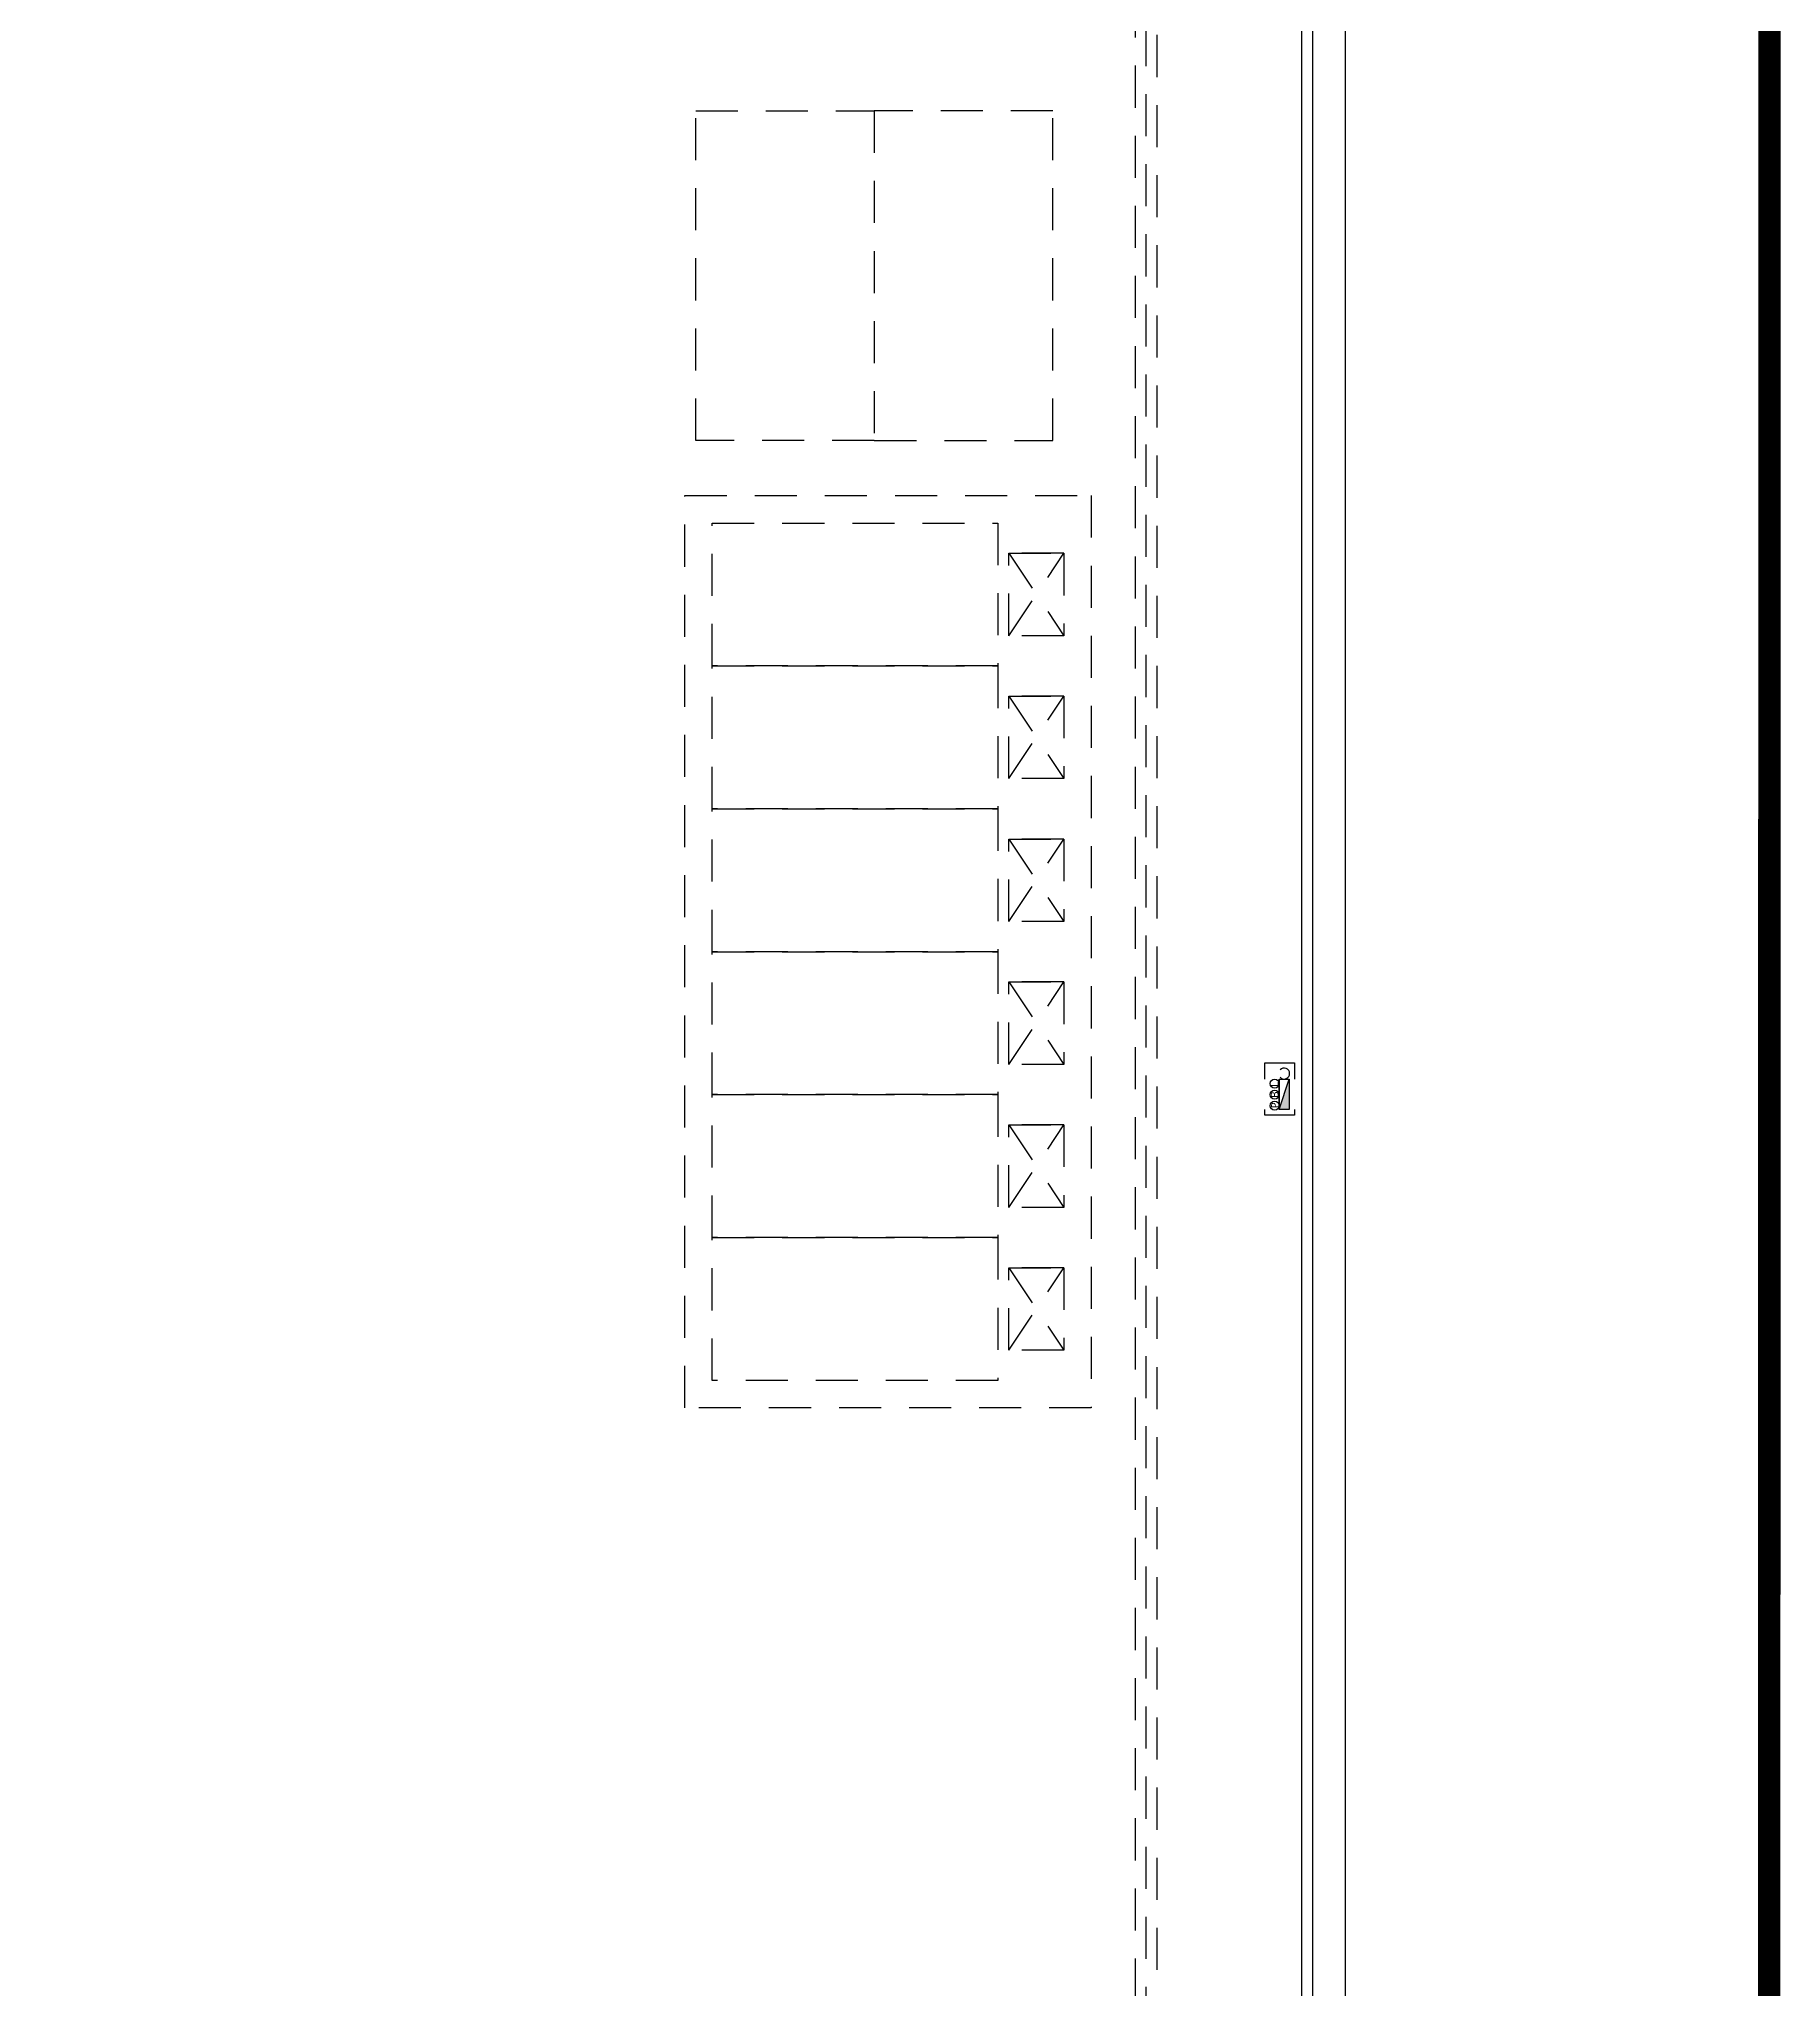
# Model space of a CAD drawing. Header units: millimetres. Extents: x 3775 to 244986, y 1861 to 55808.
# Drawn here: x 79351 to 80179, y 23400 to 24327 of the extents above; entities that cross this region are included whole.
import ezdxf
from ezdxf.enums import TextEntityAlignment as Align

# ---------------------------------------------------------------- set-up
doc = ezdxf.new("R2010")
doc.units = ezdxf.units.MM
doc.header["$LTSCALE"] = 100
doc.header["$MEASUREMENT"] = 0
doc.linetypes.add('-HID', pattern=[2.5, 1.5, -1])
doc.linetypes.add('HIDDEN', pattern=[2, 1, -1])
doc.layers.get('0').update_dxf_attribs({"linetype": 'CONTINUOUS'})
for name, color, linetype in [('ELE2', 3, 'CONTINUOUS'), ('ELE9', 9, 'CONTINUOUS'), ('ETC', 9, 'CONTINUOUS'), ('FAC', 6, 'CONTINUOUS'), ('IHC', 3, 'CONTINUOUS'), ('LAND-2', 4, 'CONTINUOUS'), ('LAND-3', 9, 'CONTINUOUS'), ('트렌치', 9, 'CONTINUOUS')]:
    doc.layers.add(name, color=color, linetype=linetype)
doc.styles.add('MAP_맑은고딕', font='malgun_0.ttf')

# ---------------------------------------------------------------- blocks, each defined once
blk = doc.blocks.new('소화전(H)')
at = {"layer": 'IHC'}
h = blk.add_hatch(color=3, dxfattribs=at)
h.dxf.hatch_style = 1
h.paths.add_polyline_path([(-2.78, 0), (2.78, -1.8), (2.78, 0)])
at = {"linetype": 'HIDDEN', "ltscale": 0.2}
for points in [[(-2.78, -4.44), (-5.75, -4.44), (-5.75, 1), (-2.78, 1)], [(2.78, 1), (3.78, 1), (3.78, -4.44), (2.78, -4.44)]]:
    blk.add_lwpolyline(points, dxfattribs=at)
at = {"layer": 'IHC', "color": 3}
for p, q in [((2.78, -1.8), (-2.78, 0)), ((-2.78, -1.8), (2.78, -1.8))]:
    blk.add_line(p, q, dxfattribs=at)
blk.add_lwpolyline([(2.78, -1.8), (-2.78, -1.8), (-2.78, 0), (2.78, 0)], close=True, dxfattribs=at)
for centre in [(-1.95, -2.63), (0.05, -2.63), (2.08, -2.63)]:
    blk.add_circle(centre, 0.83, dxfattribs=at)
blk.add_arc((-3.78, -0.9), 1, 313.176, 226.824, dxfattribs=at)
at = {"layer": 'IHC', "color": 2, "style": 'MAP_맑은고딕'}
for s, p in [('L', (-1.84, -2.62)), ('B', (0.06, -2.62)), ('P', (2, -2.58))]:
    blk.add_text(s, height=1.38, rotation=180, dxfattribs=at).set_placement(p, align=Align.MIDDLE_CENTER)
blk = doc.blocks.new('A$C5041cb64')
at = {"xscale": 100, "yscale": 100, "zscale": 100, "rotation": 270}
blk.add_blockref('소화전(H)', (-303358, 103828), dxfattribs=at)
blk = doc.blocks.new('KEY PLAN_계단실G')
at = {"layer": 'ELE2', "color": 253, "ltscale": 0.1}
blk.add_lwpolyline([(-151.41, -294.98), (-163.17, -294.98), (-163.17, -1936.48), (-151.41, -1936.48), (-151.41, -294.98)], dxfattribs=at)
at = {"layer": 'ELE9', "color": 253, "linetype": '-HID', "ltscale": 0.1}
for points in [[(-383.18, -1082.9), (-319.48, -1082.9), (-319.48, -1200.5), (-383.18, -1200.5)], [(-319.48, -1200.5), (-255.78, -1200.5), (-255.78, -1082.9), (-319.48, -1082.9)], [(-377.3, -1280.86), (-377.3, -1229.9), (-275.38, -1229.9), (-275.38, -1280.86)], [(-377.3, -1331.82), (-377.3, -1280.86), (-275.38, -1280.86), (-275.38, -1331.82)], [(-377.3, -1382.78), (-377.3, -1331.82), (-275.38, -1331.82), (-275.38, -1382.78)], [(-377.3, -1433.74), (-377.3, -1382.78), (-275.38, -1382.78), (-275.38, -1433.74)], [(-377.3, -1484.7), (-377.3, -1433.74), (-275.38, -1433.74), (-275.38, -1484.7)], [(-377.3, -1535.66), (-377.3, -1484.7), (-275.38, -1484.7), (-275.38, -1535.66)]]:
    blk.add_lwpolyline(points, close=True, dxfattribs=at)
at = {"layer": 'ETC', "color": 253, "linetype": '-HID', "ltscale": 0.1}
blk.add_lwpolyline([(-387.1, -1545.46), (-387.1, -1220.1), (-242.06, -1220.1), (-242.06, -1545.46)], close=True, dxfattribs=at)
at = {"layer": 'FAC', "color": 253, "linetype": '-HID', "ltscale": 0.1}
for points in [[(-271.46, -1270.08), (-271.46, -1240.68), (-251.86, -1240.68), (-251.86, -1270.08), (-271.46, -1270.08), (-251.86, -1240.68), (-271.46, -1240.68), (-251.86, -1270.08)], [(-271.46, -1321.04), (-271.46, -1291.64), (-251.86, -1291.64), (-251.86, -1321.04), (-271.46, -1321.04), (-251.86, -1291.64), (-271.46, -1291.64), (-251.86, -1321.04)], [(-271.46, -1372), (-271.46, -1342.6), (-251.86, -1342.6), (-251.86, -1372), (-271.46, -1372), (-251.86, -1342.6), (-271.46, -1342.6), (-251.86, -1372)], [(-271.46, -1422.96), (-271.46, -1393.56), (-251.86, -1393.56), (-251.86, -1422.96), (-271.46, -1422.96), (-251.86, -1393.56), (-271.46, -1393.56), (-251.86, -1422.96)], [(-271.46, -1473.92), (-271.46, -1444.52), (-251.86, -1444.52), (-251.86, -1473.92), (-271.46, -1473.92), (-251.86, -1444.52), (-271.46, -1444.52), (-251.86, -1473.92)], [(-271.46, -1524.88), (-271.46, -1495.48), (-251.86, -1495.48), (-251.86, -1524.88), (-271.46, -1524.88), (-251.86, -1495.48), (-271.46, -1495.48), (-251.86, -1524.88)]]:
    blk.add_lwpolyline(points, dxfattribs=at)
at = {"layer": 'LAND-2', "color": 253, "linetype": '-HID', "ltscale": 0.1}
for points in [[(-3609.34, -1770.86), (-884.94, -1770.86), (-884.94, -2089.36), (-469.42, -2089.36), (-469.42, -1770.86), (-218.54, -1770.86), (-218.54, -933.94), (-243.53, -933.94)], [(-881.02, -1766.94), (-881.02, -2085.44), (-473.34, -2085.44), (-473.34, -1766.94), (-222.46, -1766.94), (-222.46, -937.86), (-243.53, -937.86)]]:
    blk.add_lwpolyline(points, dxfattribs=at)
at = {"layer": 'LAND-3', "color": 1, "ltscale": 0.1, "const_width": 8}
blk.add_lwpolyline([(-4087.27, -2401.89), (-0.28, -2401.89), (0, 0), (-2016.7, -0.2)], dxfattribs=at)
at = {"layer": '트렌치', "color": 253, "ltscale": 0.1}
blk.add_lwpolyline([(-377.3, -220.5), (-377.3, -298.9), (-316.54, -298.9), (-316.54, -334.18), (-167.09, -334.18), (-167.09, -1897.28), (-316.54, -1897.28), (-316.54, -1932.56), (-377.3, -1932.56), (-377.3, -2007.04), (-434.14, -2007.04), (-434.14, -2140.81), (-3611.79, -2140.81), (-3611.79, -400.82)], dxfattribs=at)
at = {"layer": '트렌치', "color": 253, "linetype": '-HID', "ltscale": 0.1}
blk.add_lwpolyline([(-256.27, -941.78), (-226.38, -941.78), (-226.38, -1763.02), (-477.26, -1763.02), (-477.26, -2081.52), (-877.1, -2081.52), (-877.1, -1763.02), (-3609.34, -1763.02)], dxfattribs=at)
at = {"color": 253, "linetype": '-HID', "ltscale": 0.1, "xscale": 0.01959999999999999, "yscale": 0.01959999999999999, "zscale": 0.01959999999999999}
blk.add_blockref('A$C5041cb64', (5774.31, -3468.65), dxfattribs=at)

msp = doc.modelspace()

# ---------------------------------------------------------------- block references
at = {"xscale": 1.333333333333333, "yscale": 1.333333333333333, "zscale": 1.333333333333333}
msp.add_blockref('KEY PLAN_계단실G', (80173.84, 25736.86), dxfattribs=at)

doc.saveas('drawing.dxf')
